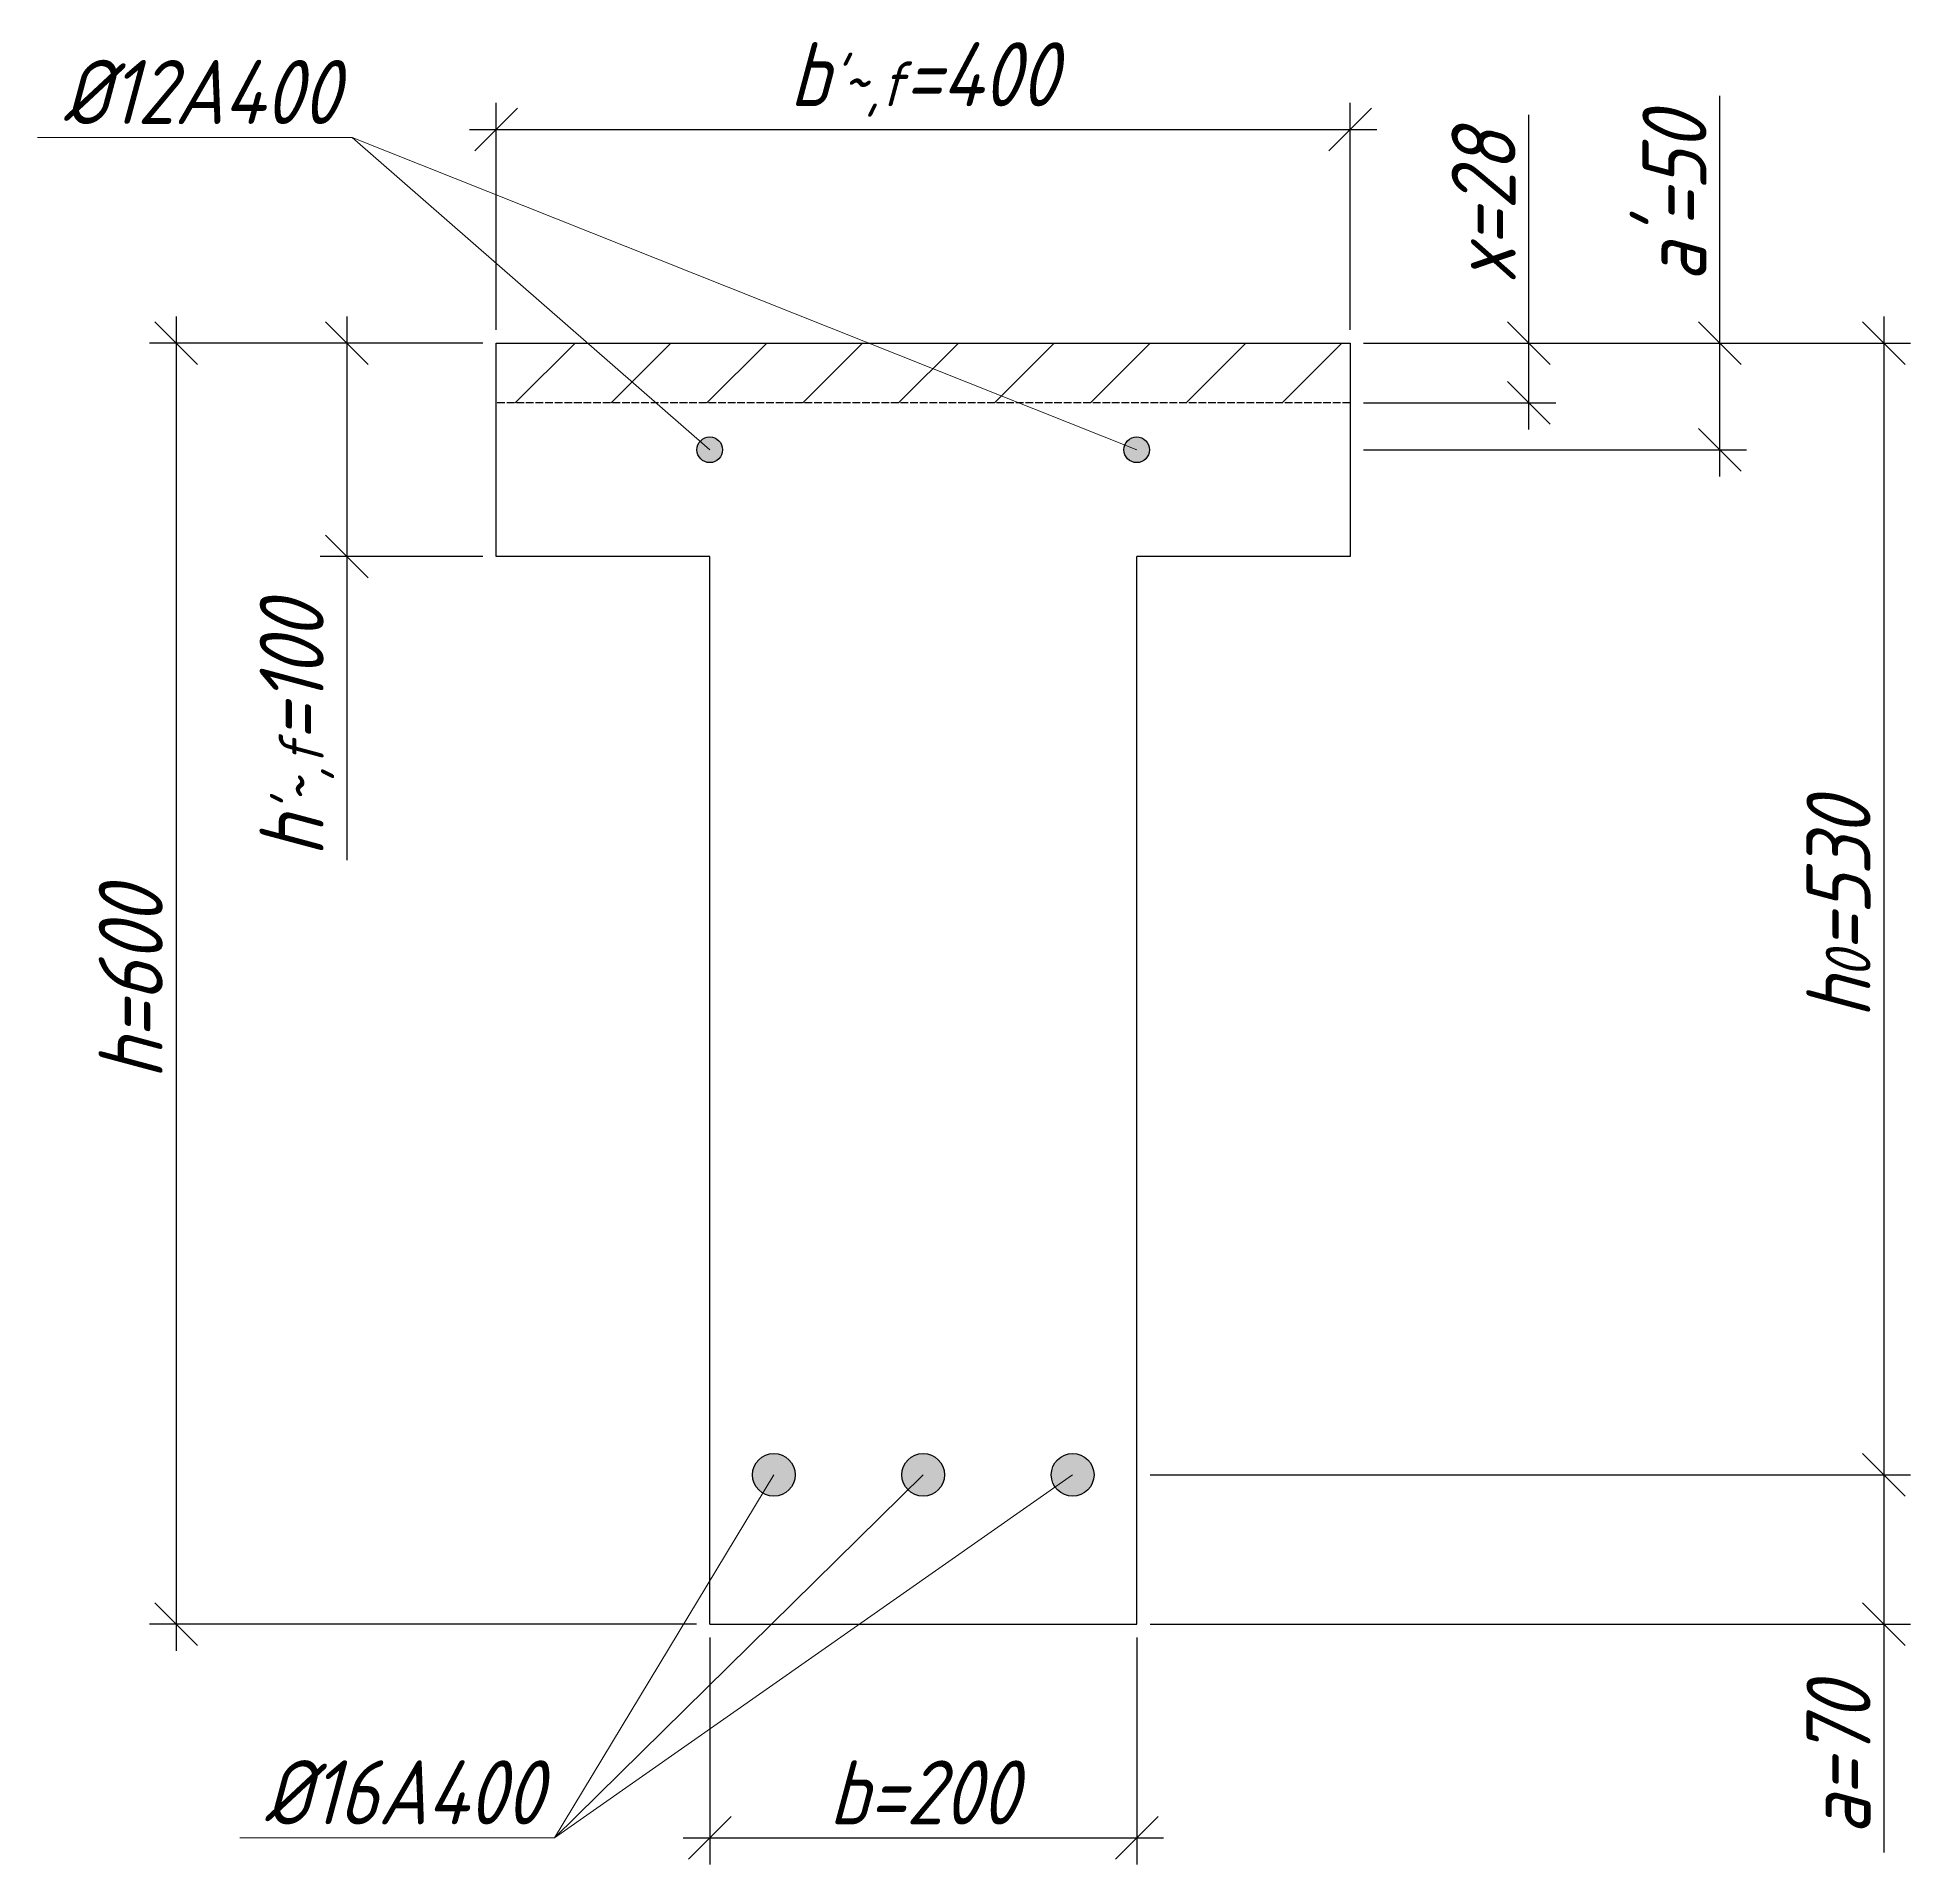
# Model space of a CAD drawing. Header units: millimetres. Extents: x -180 to 58926, y -10791 to 13515.
# Drawn here: x 7039 to 7917, y -5051 to -4195 of the extents above; entities that cross this region are included whole.
import ezdxf

# ---------------------------------------------------------------- set-up
doc = ezdxf.new("R2010")
doc.units = ezdxf.units.MM
doc.linetypes.add('ACAD_ISO02W100', pattern=[15, 12, -3])
for name, color, linetype, lineweight in [('basic', 95, 'Continuous', 30), ('hatch', 117, 'ACAD_ISO02W100', 25), ('hatching', 225, 'Continuous', 20), ('size', 45, 'Continuous', 20), ('text', 13, 'Continuous', 20), ('thin', 153, 'Continuous', 18)]:
    doc.layers.add(name, color=color, linetype=linetype, lineweight=lineweight)
doc.styles.add('Structures', font='isocpeur.ttf', dxfattribs={"width": 0.85, "oblique": 15})
doc.dimstyles.new('Structures', dxfattribs={"dimtxt": 3, "dimasz": 2, "dimexe": 1.25, "dimexo": 0.625, "dimtad": 1, "dimtxsty": 'Structures', "dimblk": 'OBLIQUE', "dimcen": 2.5, "dimdle": 1.25, "dimadec": 0, "dimazin": 0, "dimtfac": 1, "dimtmove": 0, "dimatfit": 3, "dimfxl": 1, "dimarcsym": 0})

# ---------------------------------------------------------------- blocks, each defined once
blk = doc.blocks.new('_Oblique')
at = {"color": 0, "linetype": 'ByBlock', "lineweight": -2}
blk.add_line((-0.5, -0.5), (0.5, 0.5), dxfattribs=at)
blk = doc.blocks.new('*D209')
at = {"layer": 'Defpoints', "color": 0, "transparency": 16777216}
for p in [(7654.21, -4238.35), (7254.21, -4338.35), (7654.21, -4338.35)]:
    blk.add_point(p, dxfattribs=at)
at = {"layer": 'size', "color": 0, "lineweight": -2, "transparency": 16777216}
for p, q in [((7254.21, -4332.1), (7254.21, -4225.85)), ((7654.21, -4332.1), (7654.21, -4225.85)), ((7241.71, -4238.35), (7666.71, -4238.35))]:
    blk.add_line(p, q, dxfattribs=at)
at = {"layer": 'size', "color": 0, "lineweight": -2, "transparency": 16777216, "xscale": 20, "yscale": 20, "zscale": 20, "rotation": 180}
blk.add_blockref('_Oblique', (7254.21, -4238.35), dxfattribs=at)
at = {"layer": 'size', "color": 0, "lineweight": -2, "transparency": 16777216, "xscale": 20, "yscale": 20, "zscale": 20}
blk.add_blockref('_Oblique', (7654.21, -4238.35), dxfattribs=at)
at = {"layer": 'size', "color": 0, "transparency": 16777216, "insert": (7454.21, -4214.95), "char_height": 30, "attachment_point": 5, "style": 'Structures'}
blk.add_mtext("b{\\H0.7x;\\S'~,f;}=400", dxfattribs=at)
blk = doc.blocks.new('*D210')
at = {"layer": 'Defpoints', "color": 0, "transparency": 16777216}
for p in [(7354.21, -4938.35), (7554.21, -4938.35), (7554.21, -5038.35)]:
    blk.add_point(p, dxfattribs=at)
at = {"layer": 'size', "color": 0, "lineweight": -2, "transparency": 16777216}
for p, q in [((7354.21, -4944.6), (7354.21, -5050.85)), ((7554.21, -4944.6), (7554.21, -5050.85)), ((7341.71, -5038.35), (7566.71, -5038.35))]:
    blk.add_line(p, q, dxfattribs=at)
at = {"layer": 'size', "color": 0, "lineweight": -2, "transparency": 16777216, "xscale": 20, "yscale": 20, "zscale": 20, "rotation": 180}
blk.add_blockref('_Oblique', (7354.21, -5038.35), dxfattribs=at)
at = {"layer": 'size', "color": 0, "lineweight": -2, "transparency": 16777216, "xscale": 20, "yscale": 20, "zscale": 20}
blk.add_blockref('_Oblique', (7554.21, -5038.35), dxfattribs=at)
at = {"layer": 'size', "color": 0, "transparency": 16777216, "insert": (7454.21, -5017.1), "char_height": 30, "attachment_point": 5, "style": 'Structures'}
blk.add_mtext('b=200', dxfattribs=at)
blk = doc.blocks.new('*D211')
at = {"layer": 'Defpoints', "color": 0, "transparency": 16777216}
for p in [(7254.21, -4338.35), (7184.21, -4438.35), (7254.21, -4438.35)]:
    blk.add_point(p, dxfattribs=at)
at = {"layer": 'size', "color": 0, "lineweight": -2, "transparency": 16777216}
for p, q in [((7184.21, -4325.85), (7184.21, -4438.35)), ((7247.96, -4338.35), (7171.71, -4338.35)), ((7247.96, -4438.35), (7171.71, -4438.35)), ((7184.21, -4438.35), (7184.21, -4580.53))]:
    blk.add_line(p, q, dxfattribs=at)
at = {"layer": 'size', "color": 0, "lineweight": -2, "transparency": 16777216, "xscale": 20, "yscale": 20, "zscale": 20}
for p, rotation in [((7184.21, -4338.35), 90), ((7184.21, -4438.35), 270)]:
    blk.add_blockref('_Oblique', p, dxfattribs=dict(at, rotation=rotation))
at = {"layer": 'size', "color": 0, "transparency": 16777216, "insert": (7160.81, -4519.44), "char_height": 30, "attachment_point": 5, "rotation": 90, "style": 'Structures'}
blk.add_mtext("h{\\H0.7x;\\S'~,f;}=100", dxfattribs=at)
blk = doc.blocks.new('*D212')
at = {"layer": 'Defpoints', "color": 0, "transparency": 16777216}
for p in [(7254.21, -4338.35), (7104.21, -4938.35), (7354.21, -4938.35)]:
    blk.add_point(p, dxfattribs=at)
at = {"layer": 'size', "color": 0, "lineweight": -2, "transparency": 16777216}
for p, q in [((7104.21, -4325.85), (7104.21, -4950.85)), ((7247.96, -4338.35), (7091.71, -4338.35)), ((7347.96, -4938.35), (7091.71, -4938.35))]:
    blk.add_line(p, q, dxfattribs=at)
at = {"layer": 'size', "color": 0, "lineweight": -2, "transparency": 16777216, "xscale": 20, "yscale": 20, "zscale": 20}
for p, rotation in [((7104.21, -4338.35), 90), ((7104.21, -4938.35), 270)]:
    blk.add_blockref('_Oblique', p, dxfattribs=dict(at, rotation=rotation))
at = {"layer": 'size', "color": 0, "transparency": 16777216, "insert": (7082.96, -4638.35), "char_height": 30, "attachment_point": 5, "rotation": 90, "style": 'Structures'}
blk.add_mtext('h=600', dxfattribs=at)
blk = doc.blocks.new('*D213')
at = {"layer": 'Defpoints', "color": 0, "transparency": 16777216}
for p in [(7654.21, -4338.35), (7827.36, -4338.35), (7654.21, -4388.35)]:
    blk.add_point(p, dxfattribs=at)
at = {"layer": 'size', "color": 0, "lineweight": -2, "transparency": 16777216}
for p, q in [((7827.36, -4338.35), (7827.36, -4222.59)), ((7660.46, -4338.35), (7839.86, -4338.35)), ((7827.36, -4400.85), (7827.36, -4338.35)), ((7660.46, -4388.35), (7839.86, -4388.35))]:
    blk.add_line(p, q, dxfattribs=at)
at = {"layer": 'size', "color": 0, "lineweight": -2, "transparency": 16777216, "xscale": 20, "yscale": 20, "zscale": 20}
for p, rotation in [((7827.36, -4338.35), 90), ((7827.36, -4388.35), 270)]:
    blk.add_blockref('_Oblique', p, dxfattribs=dict(at, rotation=rotation))
at = {"layer": 'size', "color": 0, "transparency": 16777216, "insert": (7806.11, -4270.47), "char_height": 30, "attachment_point": 5, "rotation": 90, "style": 'Structures'}
blk.add_mtext("a'=50", dxfattribs=at)
blk = doc.blocks.new('*D214')
at = {"layer": 'Defpoints', "color": 0, "transparency": 16777216}
for p in [(7654.21, -4338.35), (7554.21, -4868.35), (7904.21, -4868.35)]:
    blk.add_point(p, dxfattribs=at)
at = {"layer": 'size', "color": 0, "lineweight": -2, "transparency": 16777216}
for p, q in [((7904.21, -4325.85), (7904.21, -4880.85)), ((7660.46, -4338.35), (7916.71, -4338.35)), ((7560.46, -4868.35), (7916.71, -4868.35))]:
    blk.add_line(p, q, dxfattribs=at)
at = {"layer": 'size', "color": 0, "lineweight": -2, "transparency": 16777216, "xscale": 20, "yscale": 20, "zscale": 20}
for p, rotation in [((7904.21, -4338.35), 90), ((7904.21, -4868.35), 270)]:
    blk.add_blockref('_Oblique', p, dxfattribs=dict(at, rotation=rotation))
at = {"layer": 'size', "color": 0, "transparency": 16777216, "insert": (7882.96, -4603.35), "char_height": 30, "attachment_point": 5, "rotation": 90, "style": 'Structures'}
blk.add_mtext('h{\\H0.7x;\\S^ 0;}=530', dxfattribs=at)
blk = doc.blocks.new('*D215')
at = {"layer": 'Defpoints', "color": 0, "transparency": 16777216}
for p in [(7554.21, -4868.35), (7554.21, -4938.35), (7904.21, -4938.35)]:
    blk.add_point(p, dxfattribs=at)
at = {"layer": 'size', "color": 0, "lineweight": -2, "transparency": 16777216}
for p, q in [((7904.21, -4855.85), (7904.21, -4938.35)), ((7560.46, -4868.35), (7916.71, -4868.35)), ((7560.46, -4938.35), (7916.71, -4938.35)), ((7904.21, -4938.35), (7904.21, -5045.19))]:
    blk.add_line(p, q, dxfattribs=at)
at = {"layer": 'size', "color": 0, "lineweight": -2, "transparency": 16777216, "xscale": 20, "yscale": 20, "zscale": 20}
for p, rotation in [((7904.21, -4868.35), 90), ((7904.21, -4938.35), 270)]:
    blk.add_blockref('_Oblique', p, dxfattribs=dict(at, rotation=rotation))
at = {"layer": 'size', "color": 0, "transparency": 16777216, "insert": (7882.96, -5001.77), "char_height": 30, "attachment_point": 5, "rotation": 90, "style": 'Structures'}
blk.add_mtext('a=70', dxfattribs=at)
blk = doc.blocks.new('*D216')
at = {"layer": 'Defpoints', "color": 0, "transparency": 16777216}
for p in [(7654.21, -4338.35), (7737.97, -4338.35), (7654.21, -4366.35)]:
    blk.add_point(p, dxfattribs=at)
at = {"layer": 'size', "color": 0, "lineweight": -2, "transparency": 16777216}
for p, q in [((7737.97, -4338.35), (7737.97, -4231.51)), ((7660.46, -4338.35), (7750.47, -4338.35)), ((7737.97, -4378.85), (7737.97, -4338.35)), ((7660.46, -4366.35), (7750.47, -4366.35))]:
    blk.add_line(p, q, dxfattribs=at)
at = {"layer": 'size', "color": 0, "lineweight": -2, "transparency": 16777216, "xscale": 20, "yscale": 20, "zscale": 20}
for p, rotation in [((7737.97, -4338.35), 90), ((7737.97, -4366.35), 270)]:
    blk.add_blockref('_Oblique', p, dxfattribs=dict(at, rotation=rotation))
at = {"layer": 'size', "color": 0, "transparency": 16777216, "insert": (7716.72, -4274.93), "char_height": 30, "attachment_point": 5, "rotation": 90, "style": 'Structures'}
blk.add_mtext('x=28', dxfattribs=at)

msp = doc.modelspace()

# ---------------------------------------------------------------- hatches: boundary and pattern name
at = {"layer": 'basic'}
h = msp.add_hatch(color=256, dxfattribs=at)
h.dxf.hatch_style = 1
h.paths.add_polyline_path([(7360.207, -4388.349, 1), (7348.207, -4388.349, 1)])
h.paths.add_polyline_path([(7560.207, -4388.349, 1), (7548.207, -4388.349, 1)])
h = msp.add_hatch(color=256, dxfattribs=at)
h.dxf.hatch_style = 1
h.paths.add_polyline_path([(7374.207, -4868.349, 1), (7394.207, -4868.349, 1)])
h.paths.add_polyline_path([(7514.207, -4868.349, 1), (7534.207, -4868.349, 1)])
h = msp.add_hatch(color=256, dxfattribs=at)
h.dxf.hatch_style = 1
h.paths.add_polyline_path([(7464.207, -4868.349, 1), (7444.207, -4868.349, 1)])
at = {"layer": 'hatching'}
h = msp.add_hatch(dxfattribs=at)
h.set_pattern_fill('ANSI31', color=256, scale=10)
h.paths.add_polyline_path([(7428.566, -4338.349), (7296.942, -4338.349), (7329.01, -4366.349), (7498.925, -4366.349)])
h.paths.add_polyline_path([(7296.942, -4338.349), (7254.207, -4338.349), (7254.207, -4366.349), (7329.01, -4366.349)])
h.paths.add_polyline_path([(7654.207, -4338.349), (7428.566, -4338.349), (7498.925, -4366.349), (7654.207, -4366.349)])

# ---------------------------------------------------------------- linework, layer by layer
at = {"layer": 'basic'}
for p, q in [((7254.207, -4338.349), (7654.207, -4338.349)), ((7254.207, -4438.349), (7254.207, -4338.349)), ((7654.207, -4338.349), (7654.207, -4438.349)), ((7354.207, -4438.349), (7254.207, -4438.349)), ((7354.207, -4938.349), (7354.207, -4438.349)), ((7654.207, -4438.349), (7554.207, -4438.349)), ((7554.207, -4938.349), (7554.207, -4438.349)), ((7354.207, -4938.349), (7554.207, -4938.349))]:
    msp.add_line(p, q, dxfattribs=at)
for centre, radius in [((7354.207, -4388.349), 6), ((7554.207, -4388.349), 6), ((7384.207, -4868.349), 10), ((7454.207, -4868.349), 10), ((7524.207, -4868.349), 10)]:
    msp.add_circle(centre, radius, dxfattribs=at)
at = {"layer": 'hatch', "ltscale": 0.3}
msp.add_line((7654.207, -4366.349), (7254.207, -4366.349), dxfattribs=at)
at = {"layer": 'thin'}
for p, q in [((7186.706, -4242.099), (7039.271, -4242.099)), ((7354.207, -4388.349), (7186.706, -4242.099)), ((7186.706, -4242.099), (7554.207, -4388.349)), ((7281.498, -5038.349), (7384.207, -4868.349)), ((7281.498, -5038.349), (7524.207, -4868.349)), ((7281.498, -5038.349), (7454.207, -4868.349)), ((7281.498, -5038.349), (7134.063, -5038.349))]:
    msp.add_line(p, q, dxfattribs=at)

# ---------------------------------------------------------------- texts
at = {"layer": 'text', "char_height": 30, "width": 137.52879, "attachment_point": 5, "style": 'Structures'}
for s, insert in [('%%C12A400', (7115.775, -4220.836)), ('%%C16A400', (7210.566, -5017.086))]:
    msp.add_mtext(s, dxfattribs=dict(at, insert=insert))

# ---------------------------------------------------------------- dimensions: what is measured, and where the dimension line sits
at = {"layer": 'size'}
for base, p1, p2, text, picture, middle in [((7654.207, -4238.349), (7254.207, -4338.349), (7654.207, -4338.349), "b{\\H0.7x;\\S'~,f;}=<>", '*D209', (7454.207, -4214.949)), ((7554.207, -5038.349), (7354.207, -4938.349), (7554.207, -4938.349), 'b=<>', '*D210', (7454.207, -5017.099))]:
    dim = msp.add_linear_dim(base=base, p1=p1, p2=p2, text=text, dimstyle='Structures', dxfattribs=at)
    dim.commit()
    dim.dimension.update_dxf_attribs({"geometry": picture, "text_midpoint": middle})
for base, p1, p2, text, picture, middle in [((7827.364, -4338.349), (7654.207, -4388.349), (7654.207, -4338.349), "a'=<>", '*D213', (7806.114, -4270.467)), ((7737.968, -4338.349), (7654.207, -4366.349), (7654.207, -4338.349), 'x=<>', '*D216', (7716.718, -4274.929)), ((7104.207, -4938.349), (7254.207, -4338.349), (7354.207, -4938.349), 'h=<>', '*D212', (7082.957, -4638.349)), ((7184.207, -4438.349), (7254.207, -4338.349), (7254.207, -4438.349), "h{\\H0.7x;\\S'~,f;}=<>", '*D211', (7160.807, -4519.438)), ((7904.207, -4868.349), (7654.207, -4338.349), (7554.207, -4868.349), 'h{\\H0.7x;\\S^ 0;}=<>', '*D214', (7882.957, -4603.349)), ((7904.207, -4938.349), (7554.207, -4868.349), (7554.207, -4938.349), 'a=<>', '*D215', (7882.957, -5001.768))]:
    dim = msp.add_linear_dim(base=base, p1=p1, p2=p2, angle=90, text=text, dimstyle='Structures', dxfattribs=at)
    dim.commit()
    dim.dimension.update_dxf_attribs({"geometry": picture, "text_midpoint": middle})

doc.saveas('drawing.dxf')
